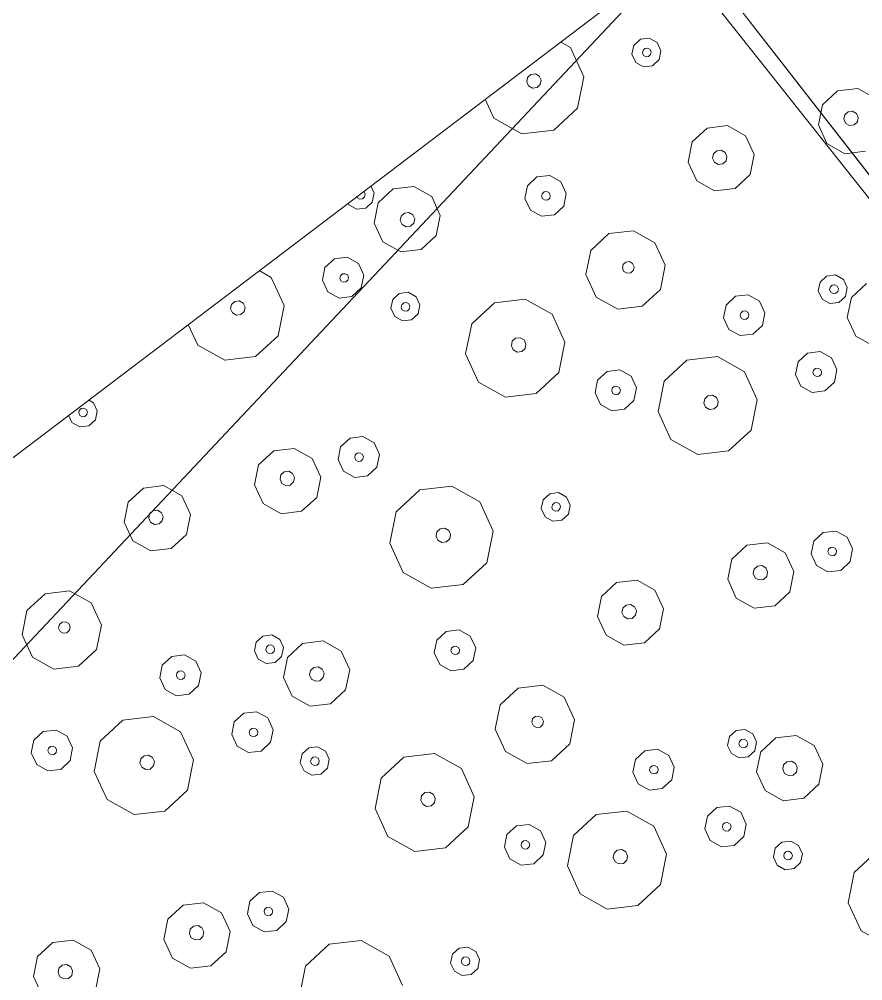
# Model space of a CAD drawing. Header units: metres. Extents: x -2858 to 512, y -1995 to 1252.
# Drawn here: x -451.862 to -448.621, y -175.086 to -171.391 of the extents above; entities that cross this region are included whole.
import ezdxf

# ---------------------------------------------------------------- set-up
doc = ezdxf.new("R2010")
doc.units = ezdxf.units.M
doc.layers.add('Calque commun', color=7, linetype='Continuous')
doc.layers.add('Calque11', color=7, linetype='Continuous')

# ---------------------------------------------------------------- blocks, each defined once
blk = doc.blocks.new('geometrebondepartleger')
at = {"layer": 'Calque11', "color": 7, "linetype": 'Continuous', "lineweight": 9}
blk.add_line((150.3457, 147.4392, 79), (130.1803, 35.9078, 79), dxfattribs=at)
blk = doc.blocks.new('pattern')
at = {"layer": 'Calque commun', "color": 54, "linetype": 'Continuous', "lineweight": 9}
for p, q in [((77.0634, 109.3252), (77.0892, 109.2093)), ((77.0892, 109.2093), (77.042, 109.1005)), ((77.042, 109.1005), (76.9398, 109.0401)), ((76.9398, 109.0401), (76.8217, 109.0514)), ((77.0188, 108.8437), (77.0486, 108.8613)), ((77.0486, 108.8613), (77.083, 108.858)), ((77.083, 108.858), (77.109, 108.8351)), ((77.005, 108.8119), (77.0188, 108.8437)), ((77.0125, 108.7782), (77.005, 108.8119)), ((77.0445, 108.8092), (77.0486, 108.8187)), ((77.0486, 108.8187), (77.0575, 108.824)), ((77.0575, 108.824), (77.0679, 108.823)), ((77.0679, 108.823), (77.0756, 108.8161)), ((77.0756, 108.8161), (77.0779, 108.806)), ((77.109, 108.8351), (77.1165, 108.8013)), ((77.0385, 108.7552), (77.0125, 108.7782)), ((77.0467, 108.799), (77.0445, 108.8092)), ((77.0545, 108.7922), (77.0467, 108.799)), ((77.0648, 108.7912), (77.0545, 108.7922)), ((77.0738, 108.7965), (77.0648, 108.7912)), ((77.0779, 108.806), (77.0738, 108.7965)), ((77.1165, 108.8013), (77.1027, 108.7696)), ((77.0729, 108.752), (77.0385, 108.7552)), ((77.1027, 108.7696), (77.0729, 108.752)), ((76.7101, 108.6726), (76.7782, 108.7129)), ((76.7782, 108.7129), (76.8569, 108.7054)), ((76.8569, 108.7054), (76.9162, 108.653)), ((76.6786, 108.6001), (76.7101, 108.6726)), ((76.9162, 108.653), (76.9334, 108.5758)), ((77.0778, 108.607), (77.1204, 108.6321)), ((77.1204, 108.6321), (77.1696, 108.6275)), ((77.1696, 108.6275), (77.2066, 108.5947)), ((76.6958, 108.5229), (76.6786, 108.6001)), ((76.7788, 108.5924), (76.7857, 108.6083)), ((76.7826, 108.5755), (76.7788, 108.5924)), ((76.7857, 108.6083), (76.8006, 108.6171)), ((76.8006, 108.6171), (76.8178, 108.6154)), ((76.8178, 108.6154), (76.8308, 108.604)), ((76.8308, 108.604), (76.8346, 108.5871)), ((77.0581, 108.5616), (77.0778, 108.607)), ((77.2066, 108.5947), (77.2174, 108.5465)), ((76.7955, 108.564), (76.7826, 108.5755)), ((76.8128, 108.5624), (76.7955, 108.564)), ((76.8277, 108.5712), (76.8128, 108.5624)), ((76.8346, 108.5871), (76.8277, 108.5712)), ((76.9334, 108.5758), (76.902, 108.5032)), ((77.0689, 108.5134), (77.0581, 108.5616)), ((77.119, 108.5594), (77.1231, 108.569)), ((77.1213, 108.5493), (77.119, 108.5594)), ((77.1231, 108.569), (77.1321, 108.5742)), ((77.1321, 108.5742), (77.1424, 108.5733)), ((77.1424, 108.5733), (77.1502, 108.5664)), ((77.1525, 108.5563), (77.1483, 108.5467)), ((77.1502, 108.5664), (77.1525, 108.5563)), ((76.7551, 108.4705), (76.6958, 108.5229)), ((77.1291, 108.5424), (77.1213, 108.5493)), ((77.1394, 108.5415), (77.1291, 108.5424)), ((77.1483, 108.5467), (77.1394, 108.5415)), ((77.2174, 108.5465), (77.1977, 108.5011)), ((77.3682, 108.4562), (77.4703, 108.5165)), ((77.4703, 108.5165), (77.5885, 108.5053)), ((76.902, 108.5032), (76.8338, 108.463)), ((77.1059, 108.4807), (77.0689, 108.5134)), ((77.1551, 108.476), (77.1059, 108.4807)), ((77.1977, 108.5011), (77.1551, 108.476)), ((77.5885, 108.5053), (77.6774, 108.4268)), ((76.8338, 108.463), (76.7551, 108.4705)), ((76.8164, 108.4262), (76.8462, 108.4438)), ((76.8462, 108.4438), (76.8806, 108.4405)), ((77.321, 108.3473), (77.3682, 108.4562)), ((76.8026, 108.3944), (76.8164, 108.4262)), ((76.8424, 108.4036), (76.8513, 108.4088)), ((76.8513, 108.4088), (76.8617, 108.4079)), ((76.8617, 108.4079), (76.8695, 108.401)), ((76.8806, 108.4405), (76.9066, 108.4176)), ((76.9066, 108.4176), (76.9141, 108.3838)), ((77.6774, 108.4268), (77.7032, 108.3109)), ((76.8101, 108.3606), (76.8026, 108.3944)), ((76.8383, 108.394), (76.8424, 108.4036)), ((76.8405, 108.3839), (76.8383, 108.394)), ((76.8483, 108.377), (76.8405, 108.3839)), ((76.8586, 108.3761), (76.8483, 108.377)), ((76.8676, 108.3813), (76.8586, 108.3761)), ((76.8717, 108.3909), (76.8676, 108.3813)), ((76.8695, 108.401), (76.8717, 108.3909)), ((76.9141, 108.3838), (76.9003, 108.352)), ((76.8361, 108.3377), (76.8101, 108.3606)), ((76.8705, 108.3344), (76.8361, 108.3377)), ((76.9003, 108.352), (76.8705, 108.3344)), ((77.3468, 108.2315), (77.321, 108.3473)), ((77.4662, 108.3331), (77.4731, 108.349)), ((77.47, 108.3162), (77.4662, 108.3331)), ((77.4731, 108.349), (77.488, 108.3578)), ((77.488, 108.3578), (77.5053, 108.3562)), ((77.5053, 108.3562), (77.5182, 108.3447)), ((77.5182, 108.3447), (77.522, 108.3278)), ((77.483, 108.3048), (77.47, 108.3162)), ((77.5002, 108.3031), (77.483, 108.3048)), ((77.5151, 108.312), (77.5002, 108.3031)), ((77.522, 108.3278), (77.5151, 108.312)), ((77.7032, 108.3109), (77.656, 108.2021)), ((77.0997, 108.2552), (77.1423, 108.2803)), ((77.1423, 108.2803), (77.1915, 108.2756)), ((77.1915, 108.2756), (77.2286, 108.2429)), ((76.0178, 108.2065), (76.0604, 108.2317)), ((76.0604, 108.2317), (76.1096, 108.227)), ((76.1096, 108.227), (76.1467, 108.1942)), ((77.08, 108.2098), (77.0997, 108.2552)), ((77.2286, 108.2429), (77.2393, 108.1946)), ((77.4357, 108.153), (77.3468, 108.2315)), ((75.9981, 108.1612), (76.0178, 108.2065)), ((76.1467, 108.1942), (76.1574, 108.146)), ((77.0908, 108.1615), (77.08, 108.2098)), ((77.1422, 108.2047), (77.1464, 108.2142)), ((77.1445, 108.1945), (77.1422, 108.2047)), ((77.1523, 108.1877), (77.1445, 108.1945)), ((77.1464, 108.2142), (77.1553, 108.2195)), ((77.1626, 108.1867), (77.1523, 108.1877)), ((77.1553, 108.2195), (77.1656, 108.2185)), ((77.1715, 108.192), (77.1626, 108.1867)), ((77.1656, 108.2185), (77.1734, 108.2116)), ((77.1757, 108.2015), (77.1715, 108.192)), ((77.1734, 108.2116), (77.1757, 108.2015)), ((77.2393, 108.1946), (77.2196, 108.1493)), ((77.656, 108.2021), (77.5538, 108.1417)), ((78.1356, 108.1595), (78.1494, 108.1913)), ((78.1494, 108.1913), (78.1792, 108.2089)), ((78.1792, 108.2089), (78.2137, 108.2056)), ((78.2137, 108.2056), (78.2396, 108.1827)), ((76.0089, 108.1129), (75.9981, 108.1612)), ((76.0603, 108.156), (76.0645, 108.1656)), ((76.0626, 108.1459), (76.0603, 108.156)), ((76.0704, 108.139), (76.0626, 108.1459)), ((76.0645, 108.1656), (76.0734, 108.1708)), ((76.0734, 108.1708), (76.0838, 108.1699)), ((76.0838, 108.1699), (76.0915, 108.163)), ((76.0938, 108.1528), (76.0897, 108.1433)), ((76.0915, 108.163), (76.0938, 108.1528)), ((76.1574, 108.146), (76.1378, 108.1006)), ((77.1279, 108.1288), (77.0908, 108.1615)), ((77.2196, 108.1493), (77.1771, 108.1241)), ((77.5538, 108.1417), (77.4357, 108.153)), ((78.1432, 108.1257), (78.1356, 108.1595)), ((78.1734, 108.1567), (78.1775, 108.1662)), ((78.1757, 108.1465), (78.1734, 108.1567)), ((78.1834, 108.1396), (78.1757, 108.1465)), ((78.1775, 108.1662), (78.1865, 108.1715)), ((78.1865, 108.1715), (78.1968, 108.1705)), ((78.1968, 108.1705), (78.2046, 108.1636)), ((78.2068, 108.1535), (78.2027, 108.1439)), ((78.2046, 108.1636), (78.2068, 108.1535)), ((78.2471, 108.1489), (78.2334, 108.1171)), ((78.2396, 108.1827), (78.2471, 108.1489)), ((76.046, 108.0802), (76.0089, 108.1129)), ((76.0807, 108.138), (76.0704, 108.139)), ((76.0897, 108.1433), (76.0807, 108.138)), ((76.2329, 108.0962), (76.301, 108.1364)), ((76.301, 108.1364), (76.3798, 108.1289)), ((76.3798, 108.1289), (76.439, 108.0765)), ((77.1771, 108.1241), (77.1279, 108.1288)), ((78.1691, 108.1028), (78.1432, 108.1257)), ((78.1938, 108.1387), (78.1834, 108.1396)), ((78.2027, 108.1439), (78.1938, 108.1387)), ((78.2334, 108.1171), (78.2036, 108.0995)), ((76.0952, 108.0755), (76.046, 108.0802)), ((76.1378, 108.1006), (76.0952, 108.0755)), ((76.2014, 108.0236), (76.2329, 108.0962)), ((76.439, 108.0765), (76.4563, 107.9993)), ((77.6244, 108.0348), (77.644, 108.0802)), ((77.644, 108.0802), (77.6866, 108.1053)), ((77.6866, 108.1053), (77.7358, 108.1006)), ((77.7358, 108.1006), (77.7729, 108.0679)), ((78.2036, 108.0995), (78.1691, 108.1028)), ((77.6865, 108.0297), (77.6907, 108.0392)), ((77.6907, 108.0392), (77.6996, 108.0445)), ((77.6996, 108.0445), (77.71, 108.0435)), ((77.71, 108.0435), (77.7177, 108.0367)), ((77.7177, 108.0367), (77.72, 108.0265)), ((77.7729, 108.0679), (77.7836, 108.0197)), ((78.3719, 107.9235), (78.4211, 108.0369)), ((76.2186, 107.9464), (76.2014, 108.0236)), ((76.2944, 108.0062), (76.3013, 108.0221)), ((76.2982, 107.9893), (76.2944, 108.0062)), ((76.3013, 108.0221), (76.3162, 108.0309)), ((76.3162, 108.0309), (76.3334, 108.0292)), ((76.3334, 108.0292), (76.3464, 108.0178)), ((76.3501, 108.0009), (76.3433, 107.985)), ((76.3464, 108.0178), (76.3501, 108.0009)), ((76.4563, 107.9993), (76.4248, 107.9267)), ((77.6351, 107.9866), (77.6244, 108.0348)), ((77.6888, 108.0196), (77.6865, 108.0297)), ((77.6966, 108.0127), (77.6888, 108.0196)), ((77.7069, 108.0117), (77.6966, 108.0127)), ((77.7159, 108.017), (77.7069, 108.0117)), ((77.72, 108.0265), (77.7159, 108.017)), ((77.7836, 108.0197), (77.764, 107.9743)), ((76.3111, 107.9779), (76.2982, 107.9893)), ((76.3284, 107.9762), (76.3111, 107.9779)), ((76.3433, 107.985), (76.3284, 107.9762)), ((77.6722, 107.9538), (77.6351, 107.9866)), ((77.764, 107.9743), (77.7214, 107.9492)), ((76.2779, 107.894), (76.2186, 107.9464)), ((76.4248, 107.9267), (76.3567, 107.8865)), ((77.7214, 107.9492), (77.6722, 107.9538)), ((76.3567, 107.8865), (76.2779, 107.894)), ((77.2191, 107.8482), (77.3008, 107.8965)), ((77.3008, 107.8965), (77.3953, 107.8875)), ((77.3953, 107.8875), (77.4665, 107.8246)), ((78.3988, 107.8029), (78.3719, 107.9235)), ((76.6734, 107.8186), (76.7416, 107.8588)), ((76.7416, 107.8588), (76.8203, 107.8513)), ((76.8203, 107.8513), (76.8796, 107.7989)), ((76.642, 107.746), (76.6734, 107.8186)), ((77.1813, 107.7611), (77.2191, 107.8482)), ((77.4665, 107.8246), (77.4871, 107.732)), ((77.6966, 107.7583), (77.7988, 107.8186)), ((77.7988, 107.8186), (77.9169, 107.8074)), ((76.8796, 107.7989), (76.8968, 107.7217)), ((77.9169, 107.8074), (78.0059, 107.7288)), ((78.4915, 107.721), (78.3988, 107.8029)), ((75.3831, 107.7478), (75.4003, 107.6706)), ((76.6592, 107.6688), (76.642, 107.746)), ((76.7424, 107.7302), (76.7493, 107.746)), ((76.7493, 107.746), (76.7642, 107.7548)), ((76.7642, 107.7548), (76.7814, 107.7532)), ((76.7814, 107.7532), (76.7944, 107.7417)), ((76.7944, 107.7417), (76.7981, 107.7248)), ((77.202, 107.6684), (77.1813, 107.7611)), ((77.2975, 107.7497), (77.3031, 107.7624)), ((77.3006, 107.7362), (77.2975, 107.7497)), ((77.3031, 107.7624), (77.315, 107.7695)), ((77.315, 107.7695), (77.3288, 107.7682)), ((77.3288, 107.7682), (77.3391, 107.759)), ((77.3421, 107.7455), (77.3366, 107.7328)), ((77.3391, 107.759), (77.3421, 107.7455)), ((77.6494, 107.6494), (77.6966, 107.7583)), ((78.721, 107.7722), (78.6145, 107.7093)), ((75.5446, 107.7018), (75.5872, 107.727)), ((75.5872, 107.727), (75.6364, 107.7223)), ((75.6364, 107.7223), (75.6735, 107.6895)), ((76.7462, 107.7133), (76.7424, 107.7302)), ((76.7591, 107.7018), (76.7462, 107.7133)), ((76.7913, 107.709), (76.7764, 107.7002)), ((76.7981, 107.7248), (76.7913, 107.709)), ((76.8968, 107.7217), (76.8654, 107.6491)), ((77.3109, 107.7271), (77.3006, 107.7362)), ((77.3247, 107.7258), (77.3109, 107.7271)), ((77.3366, 107.7328), (77.3247, 107.7258)), ((77.4871, 107.732), (77.4494, 107.6449)), ((78.0059, 107.7288), (78.0317, 107.613)), ((78.6145, 107.7093), (78.4915, 107.721)), ((75.4003, 107.6706), (75.3688, 107.598)), ((75.5249, 107.6564), (75.5446, 107.7018)), ((75.59, 107.6638), (75.5989, 107.6691)), ((75.5989, 107.6691), (75.6092, 107.6681)), ((75.6092, 107.6681), (75.617, 107.6612)), ((75.6735, 107.6895), (75.6842, 107.6413)), ((76.7185, 107.6164), (76.6592, 107.6688)), ((76.7764, 107.7002), (76.7591, 107.7018)), ((77.2731, 107.6056), (77.202, 107.6684)), ((75.5357, 107.6082), (75.5249, 107.6564)), ((75.5858, 107.6543), (75.59, 107.6638)), ((75.5881, 107.6441), (75.5858, 107.6543)), ((75.5959, 107.6372), (75.5881, 107.6441)), ((75.6062, 107.6363), (75.5959, 107.6372)), ((75.6152, 107.6415), (75.6062, 107.6363)), ((75.6193, 107.6511), (75.6152, 107.6415)), ((75.617, 107.6612), (75.6193, 107.6511)), ((75.6842, 107.6413), (75.6645, 107.5959)), ((76.8654, 107.6491), (76.7972, 107.6089)), ((77.4494, 107.6449), (77.3676, 107.5966)), ((77.6752, 107.5336), (77.6494, 107.6494)), ((77.7947, 107.6352), (77.8016, 107.6511)), ((77.7985, 107.6183), (77.7947, 107.6352)), ((77.8016, 107.6511), (77.8165, 107.6599)), ((77.8165, 107.6599), (77.8337, 107.6582)), ((77.8337, 107.6582), (77.8467, 107.6468)), ((77.8504, 107.6299), (77.8436, 107.614)), ((77.8467, 107.6468), (77.8504, 107.6299)), ((75.3688, 107.598), (75.3007, 107.5578)), ((75.5727, 107.5755), (75.5357, 107.6082)), ((75.6645, 107.5959), (75.622, 107.5708)), ((75.835, 107.551), (75.9372, 107.6114)), ((75.9372, 107.6114), (76.0553, 107.6001)), ((76.0553, 107.6001), (76.1442, 107.5216)), ((76.7972, 107.6089), (76.7185, 107.6164)), ((77.3676, 107.5966), (77.2731, 107.6056)), ((77.8114, 107.6068), (77.7985, 107.6183)), ((77.8287, 107.6052), (77.8114, 107.6068)), ((77.8436, 107.614), (77.8287, 107.6052)), ((78.0317, 107.613), (77.9845, 107.5041)), ((75.3007, 107.5578), (75.2219, 107.5653)), ((75.622, 107.5708), (75.5727, 107.5755)), ((75.2694, 107.4892), (75.2832, 107.521)), ((75.2832, 107.521), (75.313, 107.5386)), ((75.313, 107.5386), (75.3475, 107.5353)), ((75.3475, 107.5353), (75.3734, 107.5124)), ((75.7878, 107.4422), (75.835, 107.551)), ((76.1442, 107.5216), (76.1701, 107.4057)), ((77.7642, 107.455), (77.6752, 107.5336)), ((78.4935, 107.5154), (78.5361, 107.5405)), ((78.5361, 107.5405), (78.5853, 107.5358)), ((78.5853, 107.5358), (78.6224, 107.5031)), ((75.277, 107.4554), (75.2694, 107.4892)), ((75.3051, 107.4888), (75.3092, 107.4984)), ((75.3073, 107.4787), (75.3051, 107.4888)), ((75.3092, 107.4984), (75.3182, 107.5037)), ((75.3182, 107.5037), (75.3285, 107.5027)), ((75.3285, 107.5027), (75.3363, 107.4958)), ((75.3385, 107.4857), (75.3344, 107.4761)), ((75.3363, 107.4958), (75.3385, 107.4857)), ((75.3734, 107.5124), (75.3809, 107.4786)), ((77.9845, 107.5041), (77.8823, 107.4438)), ((78.4738, 107.47), (78.4935, 107.5154)), ((78.6224, 107.5031), (78.6331, 107.4548)), ((75.3029, 107.4325), (75.277, 107.4554)), ((75.3151, 107.4718), (75.3073, 107.4787)), ((75.3255, 107.4709), (75.3151, 107.4718)), ((75.3344, 107.4761), (75.3255, 107.4709)), ((75.3672, 107.4468), (75.3374, 107.4293)), ((75.3809, 107.4786), (75.3672, 107.4468)), ((75.9399, 107.4438), (75.9549, 107.4526)), ((75.9549, 107.4526), (75.9721, 107.451)), ((75.9721, 107.451), (75.9851, 107.4395)), ((77.8823, 107.4438), (77.7642, 107.455)), ((78.4846, 107.4217), (78.4738, 107.47)), ((78.536, 107.4649), (78.5401, 107.4744)), ((78.5383, 107.4547), (78.536, 107.4649)), ((78.5461, 107.4479), (78.5383, 107.4547)), ((78.5401, 107.4744), (78.5491, 107.4797)), ((78.5564, 107.4469), (78.5461, 107.4479)), ((78.5491, 107.4797), (78.5594, 107.4787)), ((78.5653, 107.4522), (78.5564, 107.4469)), ((78.5594, 107.4787), (78.5672, 107.4718)), ((78.5695, 107.4617), (78.5653, 107.4522)), ((78.5672, 107.4718), (78.5695, 107.4617)), ((78.6331, 107.4548), (78.6134, 107.4095)), ((78.7085, 107.405), (78.7767, 107.4452)), ((78.7767, 107.4452), (78.8554, 107.4377)), ((75.3374, 107.4293), (75.3029, 107.4325)), ((75.8136, 107.3263), (75.7878, 107.4422)), ((75.9331, 107.4279), (75.9399, 107.4438)), ((75.9368, 107.411), (75.9331, 107.4279)), ((75.9498, 107.3996), (75.9368, 107.411)), ((75.9888, 107.4226), (75.9819, 107.4068)), ((75.9851, 107.4395), (75.9888, 107.4226)), ((78.5216, 107.389), (78.4846, 107.4217)), ((78.6134, 107.4095), (78.5709, 107.3843)), ((78.8554, 107.4377), (78.9147, 107.3853)), ((75.5665, 107.35), (75.6091, 107.3751)), ((75.6091, 107.3751), (75.6583, 107.3704)), ((75.6583, 107.3704), (75.6954, 107.3377)), ((75.967, 107.398), (75.9498, 107.3996)), ((75.9819, 107.4068), (75.967, 107.398)), ((76.1701, 107.4057), (76.1228, 107.2969)), ((77.2473, 107.3355), (77.267, 107.3809)), ((77.267, 107.3809), (77.3095, 107.406)), ((77.3095, 107.406), (77.3588, 107.4014)), ((77.3588, 107.4014), (77.3958, 107.3686)), ((78.5709, 107.3843), (78.5216, 107.389)), ((78.6771, 107.3324), (78.7085, 107.405)), ((78.9147, 107.3853), (78.9319, 107.3081)), ((75.5469, 107.3046), (75.5665, 107.35)), ((75.6954, 107.3377), (75.7061, 107.2894)), ((77.258, 107.2873), (77.2473, 107.3355)), ((77.3095, 107.3304), (77.3136, 107.3399)), ((77.3136, 107.3399), (77.3226, 107.3452)), ((77.3226, 107.3452), (77.3329, 107.3442)), ((77.3329, 107.3442), (77.3407, 107.3374)), ((77.3407, 107.3374), (77.3429, 107.3272)), ((77.3958, 107.3686), (77.4066, 107.3204)), ((78.777, 107.3309), (78.7919, 107.3397)), ((78.7919, 107.3397), (78.8091, 107.3381)), ((78.8091, 107.3381), (78.8221, 107.3266)), ((75.5576, 107.2563), (75.5469, 107.3046)), ((75.6091, 107.2995), (75.6132, 107.309)), ((75.6113, 107.2894), (75.6091, 107.2995)), ((75.6132, 107.309), (75.6221, 107.3143)), ((75.6221, 107.3143), (75.6325, 107.3133)), ((75.6325, 107.3133), (75.6402, 107.3064)), ((75.6425, 107.2963), (75.6384, 107.2868)), ((75.6402, 107.3064), (75.6425, 107.2963)), ((75.9025, 107.2478), (75.8136, 107.3263)), ((76.1228, 107.2969), (76.0207, 107.2365)), ((76.6162, 107.2861), (76.646, 107.3037)), ((76.646, 107.3037), (76.6805, 107.3004)), ((76.6805, 107.3004), (76.7064, 107.2775)), ((77.3117, 107.3203), (77.3095, 107.3304)), ((77.3195, 107.3134), (77.3117, 107.3203)), ((77.3299, 107.3124), (77.3195, 107.3134)), ((77.3388, 107.3177), (77.3299, 107.3124)), ((77.3429, 107.3272), (77.3388, 107.3177)), ((77.4066, 107.3204), (77.3869, 107.275)), ((78.6943, 107.2552), (78.6771, 107.3324)), ((78.7701, 107.315), (78.777, 107.3309)), ((78.7738, 107.2981), (78.7701, 107.315)), ((78.7868, 107.2867), (78.7738, 107.2981)), ((78.8258, 107.3097), (78.8189, 107.2939)), ((78.8221, 107.3266), (78.8258, 107.3097)), ((78.9319, 107.3081), (78.9005, 107.2355)), ((75.6191, 107.2825), (75.6113, 107.2894)), ((75.6294, 107.2815), (75.6191, 107.2825)), ((75.6384, 107.2868), (75.6294, 107.2815)), ((75.7061, 107.2894), (75.6865, 107.2441)), ((76.6024, 107.2543), (76.6162, 107.2861)), ((76.6402, 107.2515), (76.6444, 107.261)), ((76.6444, 107.261), (76.6533, 107.2663)), ((76.6533, 107.2663), (76.6636, 107.2653)), ((76.6636, 107.2653), (76.6714, 107.2584)), ((76.7064, 107.2775), (76.7139, 107.2437)), ((77.2951, 107.2546), (77.258, 107.2873)), ((77.3869, 107.275), (77.3443, 107.2499)), ((77.9613, 107.2473), (77.9911, 107.2649)), ((77.9911, 107.2649), (78.0255, 107.2616)), ((78.0255, 107.2616), (78.0515, 107.2387)), ((78.804, 107.2851), (78.7868, 107.2867)), ((78.8189, 107.2939), (78.804, 107.2851)), ((74.8466, 107.2237), (74.9059, 107.1713)), ((75.5947, 107.2236), (75.5576, 107.2563)), ((75.6439, 107.2189), (75.5947, 107.2236)), ((75.6865, 107.2441), (75.6439, 107.2189)), ((76.0207, 107.2365), (75.9025, 107.2478)), ((76.61, 107.2205), (76.6024, 107.2543)), ((76.6425, 107.2413), (76.6402, 107.2515)), ((76.6503, 107.2345), (76.6425, 107.2413)), ((76.6606, 107.2335), (76.6503, 107.2345)), ((76.6695, 107.2387), (76.6606, 107.2335)), ((76.6737, 107.2483), (76.6695, 107.2387)), ((76.6714, 107.2584), (76.6737, 107.2483)), ((76.7139, 107.2437), (76.7002, 107.2119)), ((77.3443, 107.2499), (77.2951, 107.2546)), ((77.9475, 107.2156), (77.9613, 107.2473)), ((77.987, 107.2128), (77.9911, 107.2224)), ((77.9911, 107.2224), (78, 107.2276)), ((78, 107.2276), (78.0104, 107.2266)), ((78.0104, 107.2266), (78.0181, 107.2198)), ((78.0515, 107.2387), (78.059, 107.205)), ((78.7536, 107.2028), (78.6943, 107.2552)), ((78.9005, 107.2355), (78.8323, 107.1953)), ((76.1108, 107.175), (76.1534, 107.2001)), ((76.1534, 107.2001), (76.2026, 107.1954)), ((76.2026, 107.1954), (76.2397, 107.1627)), ((76.6359, 107.1976), (76.61, 107.2205)), ((76.6704, 107.1943), (76.6359, 107.1976)), ((76.7002, 107.2119), (76.6704, 107.1943)), ((76.8879, 107.1317), (76.9944, 107.1946)), ((76.9944, 107.1946), (77.1174, 107.1828)), ((77.955, 107.1818), (77.9475, 107.2156)), ((77.9892, 107.2027), (77.987, 107.2128)), ((77.997, 107.1958), (77.9892, 107.2027)), ((78.0073, 107.1948), (77.997, 107.1958)), ((78.0163, 107.2001), (78.0073, 107.1948)), ((78.0204, 107.2096), (78.0163, 107.2001)), ((78.0181, 107.2198), (78.0204, 107.2096)), ((78.059, 107.205), (78.0452, 107.1732)), ((78.8323, 107.1953), (78.7536, 107.2028)), ((74.9059, 107.1713), (74.9231, 107.0941)), ((76.0912, 107.1296), (76.1108, 107.175)), ((76.2397, 107.1627), (76.2505, 107.1145)), ((77.1174, 107.1828), (77.2101, 107.101)), ((77.981, 107.1589), (77.955, 107.1818)), ((78.0154, 107.1556), (77.981, 107.1589)), ((78.0452, 107.1732), (78.0154, 107.1556)), ((79.1491, 107.1274), (79.2172, 107.1676)), ((74.6854, 107.0412), (74.6682, 107.1184)), ((74.7612, 107.101), (74.7681, 107.1169)), ((74.7681, 107.1169), (74.783, 107.1257)), ((74.783, 107.1257), (74.8002, 107.124)), ((74.8002, 107.124), (74.8132, 107.1126)), ((74.8132, 107.1126), (74.817, 107.0957)), ((76.1019, 107.0814), (76.0912, 107.1296)), ((76.1534, 107.1245), (76.1575, 107.134)), ((76.1556, 107.1144), (76.1534, 107.1245)), ((76.1634, 107.1075), (76.1556, 107.1144)), ((76.1575, 107.134), (76.1664, 107.1393)), ((76.1664, 107.1393), (76.1768, 107.1383)), ((76.1827, 107.1118), (76.1737, 107.1065)), ((76.1768, 107.1383), (76.1846, 107.1315)), ((76.1868, 107.1213), (76.1827, 107.1118)), ((76.1846, 107.1315), (76.1868, 107.1213)), ((76.2505, 107.1145), (76.2308, 107.0691)), ((76.8388, 107.0183), (76.8879, 107.1317)), ((77.6525, 107.0763), (77.7207, 107.1165)), ((77.7207, 107.1165), (77.7994, 107.109)), ((79.1177, 107.0548), (79.1491, 107.1274)), ((74.765, 107.0841), (74.7612, 107.101)), ((74.778, 107.0727), (74.765, 107.0841)), ((74.8101, 107.0798), (74.7952, 107.071)), ((74.817, 107.0957), (74.8101, 107.0798)), ((74.9231, 107.0941), (74.8916, 107.0215)), ((76.139, 107.0487), (76.1019, 107.0814)), ((76.1737, 107.1065), (76.1634, 107.1075)), ((77.2101, 107.101), (77.237, 106.9804)), ((77.6211, 107.0037), (77.6525, 107.0763)), ((77.7994, 107.109), (77.8587, 107.0566)), ((74.7447, 106.9888), (74.6854, 107.0412)), ((74.7952, 107.071), (74.778, 107.0727)), ((76.1882, 107.044), (76.139, 107.0487)), ((76.2308, 107.0691), (76.1882, 107.044)), ((77.8587, 107.0566), (77.8759, 106.9794)), ((79.1349, 106.9776), (79.1177, 107.0548)), ((79.2181, 107.039), (79.225, 107.0549)), ((79.2218, 107.0221), (79.2181, 107.039)), ((79.225, 107.0549), (79.2399, 107.0637)), ((79.2399, 107.0637), (79.2571, 107.062)), ((79.2571, 107.062), (79.2701, 107.0506)), ((79.2701, 107.0506), (79.2738, 107.0337)), ((74.8916, 107.0215), (74.8235, 106.9813)), ((76.8656, 106.8977), (76.8388, 107.0183)), ((77, 107.0026), (77.0069, 107.0185)), ((77.0037, 106.9857), (77, 107.0026)), ((77.0069, 107.0185), (77.0218, 107.0273)), ((77.0218, 107.0273), (77.039, 107.0256)), ((77.039, 107.0256), (77.052, 107.0142)), ((77.052, 107.0142), (77.0557, 106.9973)), ((77.6383, 106.9265), (77.6211, 107.0037)), ((77.7213, 106.996), (77.7282, 107.0119)), ((77.7282, 107.0119), (77.7431, 107.0207)), ((77.7431, 107.0207), (77.7603, 107.0191)), ((77.7603, 107.0191), (77.7733, 107.0076)), ((77.7733, 107.0076), (77.7771, 106.9907)), ((78.0006, 106.9653), (78.0203, 107.0107)), ((78.0203, 107.0107), (78.0629, 107.0358)), ((78.0629, 107.0358), (78.1121, 107.0311)), ((78.1121, 107.0311), (78.1491, 106.9984)), ((79.2348, 107.0107), (79.2218, 107.0221)), ((79.252, 107.009), (79.2348, 107.0107)), ((79.2669, 107.0178), (79.252, 107.009)), ((79.2738, 107.0337), (79.2669, 107.0178)), ((79.3725, 107.0306), (79.341, 106.958)), ((74.8235, 106.9813), (74.7447, 106.9888)), ((75.6859, 106.943), (75.7677, 106.9913)), ((75.7677, 106.9913), (75.8622, 106.9823)), ((75.8622, 106.9823), (75.9333, 106.9194)), ((77.0167, 106.9742), (77.0037, 106.9857)), ((77.0339, 106.9726), (77.0167, 106.9742)), ((77.0488, 106.9814), (77.0339, 106.9726)), ((77.0557, 106.9973), (77.0488, 106.9814)), ((77.237, 106.9804), (77.1878, 106.867)), ((77.7251, 106.9791), (77.7213, 106.996)), ((77.7381, 106.9677), (77.7251, 106.9791)), ((77.7553, 106.966), (77.7381, 106.9677)), ((77.7702, 106.9748), (77.7553, 106.966)), ((77.7771, 106.9907), (77.7702, 106.9748)), ((77.8759, 106.9794), (77.8445, 106.9068)), ((78.0114, 106.917), (78.0006, 106.9653)), ((78.0615, 106.9631), (78.0656, 106.9726)), ((78.0656, 106.9726), (78.0746, 106.9779)), ((78.0746, 106.9779), (78.0849, 106.9769)), ((78.0849, 106.9769), (78.0927, 106.97)), ((78.0927, 106.97), (78.095, 106.9599)), ((78.1491, 106.9984), (78.1599, 106.9501)), ((79.1942, 106.9253), (79.1349, 106.9776)), ((75.1403, 106.9134), (75.2084, 106.9536)), ((75.2084, 106.9536), (75.2871, 106.9461)), ((75.2871, 106.9461), (75.3465, 106.8937)), ((75.6481, 106.8559), (75.6859, 106.943)), ((78.0638, 106.953), (78.0615, 106.9631)), ((78.0715, 106.9461), (78.0638, 106.953)), ((78.0819, 106.9451), (78.0715, 106.9461)), ((78.0908, 106.9504), (78.0819, 106.9451)), ((78.095, 106.9599), (78.0908, 106.9504)), ((78.1599, 106.9501), (78.1402, 106.9047)), ((79.341, 106.958), (79.2729, 106.9178)), ((75.1088, 106.8408), (75.1403, 106.9134)), ((75.3465, 106.8937), (75.3636, 106.8165)), ((75.9333, 106.9194), (75.954, 106.8268)), ((76.1634, 106.8531), (76.2656, 106.9134)), ((76.2656, 106.9134), (76.3838, 106.9022)), ((76.3838, 106.9022), (76.4727, 106.8236)), ((76.9583, 106.8158), (76.8656, 106.8977)), ((77.6976, 106.8741), (77.6383, 106.9265)), ((77.8445, 106.9068), (77.7763, 106.8666)), ((78.0484, 106.8843), (78.0114, 106.917)), ((78.1402, 106.9047), (78.0976, 106.8796)), ((78.3107, 106.8599), (78.4128, 106.9202)), ((78.4128, 106.9202), (78.531, 106.9089)), ((78.531, 106.9089), (78.6199, 106.8304)), ((79.2729, 106.9178), (79.1942, 106.9253)), ((75.6688, 106.7633), (75.6481, 106.8559)), ((75.7644, 106.8446), (75.7699, 106.8572)), ((75.7699, 106.8572), (75.7818, 106.8643)), ((75.7818, 106.8643), (75.7956, 106.863)), ((75.7956, 106.863), (75.806, 106.8538)), ((75.806, 106.8538), (75.809, 106.8403)), ((76.1162, 106.7442), (76.1634, 106.8531)), ((77.1878, 106.867), (77.0813, 106.8041)), ((77.7763, 106.8666), (77.6976, 106.8741)), ((78.0976, 106.8796), (78.0484, 106.8843)), ((78.2635, 106.751), (78.3107, 106.8599)), ((75.126, 106.7636), (75.1088, 106.8408)), ((75.2092, 106.825), (75.2161, 106.8408)), ((75.213, 106.8081), (75.2092, 106.825)), ((75.2161, 106.8408), (75.231, 106.8496)), ((75.231, 106.8496), (75.2482, 106.848)), ((75.2482, 106.848), (75.2612, 106.8365)), ((75.265, 106.8196), (75.2581, 106.8038)), ((75.2612, 106.8365), (75.265, 106.8196)), ((75.3636, 106.8165), (75.3322, 106.7439)), ((75.7674, 106.831), (75.7644, 106.8446)), ((75.7778, 106.8219), (75.7674, 106.831)), ((75.7915, 106.8206), (75.7778, 106.8219)), ((75.8035, 106.8276), (75.7915, 106.8206)), ((75.809, 106.8403), (75.8035, 106.8276)), ((75.954, 106.8268), (75.9162, 106.7397)), ((76.4727, 106.8236), (76.4985, 106.7078)), ((77.0813, 106.8041), (76.9583, 106.8158)), ((77.7451, 106.7981), (77.7589, 106.8298)), ((77.7589, 106.8298), (77.7887, 106.8474)), ((77.7887, 106.8474), (77.8231, 106.8441)), ((77.8231, 106.8441), (77.8491, 106.8212)), ((77.8491, 106.8212), (77.8566, 106.7874)), ((78.6199, 106.8304), (78.6457, 106.7146)), ((75.226, 106.7966), (75.213, 106.8081)), ((75.2432, 106.795), (75.226, 106.7966)), ((75.2581, 106.8038), (75.2432, 106.795)), ((77.7526, 106.7643), (77.7451, 106.7981)), ((77.7808, 106.7977), (77.7849, 106.8072)), ((77.783, 106.7876), (77.7808, 106.7977)), ((77.7908, 106.7807), (77.783, 106.7876)), ((77.7849, 106.8072), (77.7938, 106.8125)), ((77.8011, 106.7797), (77.7908, 106.7807)), ((77.7938, 106.8125), (77.8042, 106.8115)), ((77.8101, 106.785), (77.8011, 106.7797)), ((77.8042, 106.8115), (77.812, 106.8046)), ((77.8142, 106.7945), (77.8101, 106.785)), ((77.812, 106.8046), (77.8142, 106.7945)), ((77.8566, 106.7874), (77.8428, 106.7557)), ((75.1853, 106.7112), (75.126, 106.7636)), ((75.3322, 106.7439), (75.2641, 106.7037)), ((75.7399, 106.7004), (75.6688, 106.7633)), ((76.142, 106.6284), (76.1162, 106.7442)), ((76.2615, 106.73), (76.2684, 106.7459)), ((76.2684, 106.7459), (76.2833, 106.7547)), ((76.2833, 106.7547), (76.3005, 106.753)), ((76.3005, 106.753), (76.3135, 106.7416)), ((77.7786, 106.7414), (77.7526, 106.7643)), ((77.8428, 106.7557), (77.813, 106.7381)), ((78.2893, 106.6352), (78.2635, 106.751)), ((78.4087, 106.7368), (78.4156, 106.7527)), ((78.4156, 106.7527), (78.4305, 106.7615)), ((78.4305, 106.7615), (78.4478, 106.7598)), ((78.4478, 106.7598), (78.4607, 106.7484)), ((78.4607, 106.7484), (78.4645, 106.7315)), ((75.2641, 106.7037), (75.1853, 106.7112)), ((75.9162, 106.7397), (75.8344, 106.6914)), ((76.2653, 106.7131), (76.2615, 106.73)), ((76.2783, 106.7017), (76.2653, 106.7131)), ((76.3104, 106.7088), (76.2955, 106.7)), ((76.3173, 106.7247), (76.3104, 106.7088)), ((76.3135, 106.7416), (76.3173, 106.7247)), ((76.4985, 106.7078), (76.4513, 106.5989)), ((77.813, 106.7381), (77.7786, 106.7414)), ((78.4125, 106.7199), (78.4087, 106.7368)), ((78.4255, 106.7084), (78.4125, 106.7199)), ((78.4427, 106.7068), (78.4255, 106.7084)), ((78.4576, 106.7156), (78.4427, 106.7068)), ((78.4645, 106.7315), (78.4576, 106.7156)), ((78.6457, 106.7146), (78.5985, 106.6057)), ((75.8344, 106.6914), (75.7399, 106.7004)), ((76.2955, 106.7), (76.2783, 106.7017)), ((78.0422, 106.6588), (78.0848, 106.6839)), ((78.0848, 106.6839), (78.134, 106.6793)), ((78.134, 106.6793), (78.1711, 106.6465)), ((76.9603, 106.6102), (77.0029, 106.6353)), ((77.0029, 106.6353), (77.0521, 106.6306)), ((78.0225, 106.6134), (78.0422, 106.6588)), ((78.1711, 106.6465), (78.1818, 106.5983)), ((78.3782, 106.5566), (78.2893, 106.6352)), ((76.231, 106.5498), (76.142, 106.6284)), ((76.4513, 106.5989), (76.3491, 106.5386)), ((76.9407, 106.5648), (76.9603, 106.6102)), ((77.0521, 106.6306), (77.0892, 106.5979)), ((77.0892, 106.5979), (77.0999, 106.5496)), ((78.0333, 106.5652), (78.0225, 106.6134)), ((78.0847, 106.6083), (78.0889, 106.6178)), ((78.087, 106.5982), (78.0847, 106.6083)), ((78.0948, 106.5913), (78.087, 106.5982)), ((78.0889, 106.6178), (78.0978, 106.6231)), ((78.0978, 106.6231), (78.1081, 106.6221)), ((78.114, 106.5956), (78.1051, 106.5903)), ((78.1081, 106.6221), (78.1159, 106.6153)), ((78.1182, 106.6051), (78.114, 106.5956)), ((78.1159, 106.6153), (78.1182, 106.6051)), ((78.1818, 106.5983), (78.1621, 106.5529)), ((78.5985, 106.6057), (78.4963, 106.5454)), ((76.9514, 106.5165), (76.9407, 106.5648)), ((77.0028, 106.5597), (77.007, 106.5692)), ((77.0051, 106.5495), (77.0028, 106.5597)), ((77.007, 106.5692), (77.0159, 106.5745)), ((77.0159, 106.5745), (77.0263, 106.5735)), ((77.0263, 106.5735), (77.034, 106.5666)), ((77.034, 106.5666), (77.0363, 106.5565)), ((78.0704, 106.5325), (78.0333, 106.5652)), ((78.1051, 106.5903), (78.0948, 106.5913)), ((76.3491, 106.5386), (76.231, 106.5498)), ((77.0129, 106.5427), (77.0051, 106.5495)), ((77.0232, 106.5417), (77.0129, 106.5427)), ((77.0322, 106.547), (77.0232, 106.5417)), ((77.0363, 106.5565), (77.0322, 106.547)), ((77.0999, 106.5496), (77.0803, 106.5043)), ((77.1754, 106.4998), (77.2435, 106.54)), ((77.2435, 106.54), (77.3223, 106.5325)), ((77.3223, 106.5325), (77.3815, 106.4801)), ((78.1196, 106.5278), (78.0704, 106.5325)), ((78.1621, 106.5529), (78.1196, 106.5278)), ((78.4963, 106.5454), (78.3782, 106.5566)), ((75.7338, 106.4757), (75.7764, 106.5008)), ((75.7764, 106.5008), (75.8256, 106.4962)), ((75.8256, 106.4962), (75.8626, 106.4634)), ((76.9885, 106.4838), (76.9514, 106.5165)), ((77.0377, 106.4791), (76.9885, 106.4838)), ((77.0803, 106.5043), (77.0377, 106.4791)), ((77.1439, 106.4272), (77.1754, 106.4998)), ((78.5668, 106.4385), (78.5865, 106.4838)), ((78.5865, 106.4838), (78.6291, 106.509)), ((78.6291, 106.509), (78.6783, 106.5043)), ((78.6783, 106.5043), (78.7154, 106.4716)), ((75.7141, 106.4304), (75.7338, 106.4757)), ((75.8626, 106.4634), (75.8734, 106.4152)), ((77.3815, 106.4801), (77.3988, 106.4029)), ((78.6332, 106.4429), (78.6421, 106.4482)), ((78.6421, 106.4482), (78.6525, 106.4472)), ((78.6525, 106.4472), (78.6602, 106.4403)), ((78.7154, 106.4716), (78.7261, 106.4233)), ((75.7249, 106.3821), (75.7141, 106.4304)), ((75.7763, 106.4252), (75.7804, 106.4348)), ((75.7786, 106.4151), (75.7763, 106.4252)), ((75.7864, 106.4082), (75.7786, 106.4151)), ((75.7804, 106.4348), (75.7894, 106.44)), ((75.7894, 106.44), (75.7997, 106.439)), ((75.8056, 106.4125), (75.7967, 106.4072)), ((75.7997, 106.439), (75.8075, 106.4322)), ((75.8098, 106.422), (75.8056, 106.4125)), ((75.8075, 106.4322), (75.8098, 106.422)), ((75.8734, 106.4152), (75.8537, 106.3698)), ((77.1611, 106.35), (77.1439, 106.4272)), ((77.2369, 106.4099), (77.2438, 106.4257)), ((77.2407, 106.393), (77.2369, 106.4099)), ((77.2438, 106.4257), (77.2587, 106.4345)), ((77.2587, 106.4345), (77.2759, 106.4329)), ((77.2759, 106.4329), (77.2889, 106.4214)), ((77.2889, 106.4214), (77.2926, 106.4045)), ((78.5776, 106.3902), (78.5668, 106.4385)), ((78.629, 106.4333), (78.6332, 106.4429)), ((78.6313, 106.4232), (78.629, 106.4333)), ((78.6391, 106.4163), (78.6313, 106.4232)), ((78.6494, 106.4154), (78.6391, 106.4163)), ((78.6584, 106.4206), (78.6494, 106.4154)), ((78.6625, 106.4302), (78.6584, 106.4206)), ((78.6602, 106.4403), (78.6625, 106.4302)), ((78.7261, 106.4233), (78.7065, 106.3779)), ((75.0693, 106.3491), (75.083, 106.3809)), ((75.083, 106.3809), (75.1128, 106.3985)), ((75.1128, 106.3985), (75.1473, 106.3952)), ((75.1473, 106.3952), (75.1732, 106.3723)), ((75.7619, 106.3494), (75.7249, 106.3821)), ((75.7967, 106.4072), (75.7864, 106.4082)), ((77.2536, 106.3815), (77.2407, 106.393)), ((77.2709, 106.3799), (77.2536, 106.3815)), ((77.2858, 106.3887), (77.2709, 106.3799)), ((77.2926, 106.4045), (77.2858, 106.3887)), ((77.3988, 106.4029), (77.3673, 106.3304)), ((78.6147, 106.3575), (78.5776, 106.3902)), ((78.7065, 106.3779), (78.6639, 106.3528)), ((75.0768, 106.3153), (75.0693, 106.3491)), ((75.1071, 106.3463), (75.1112, 106.3558)), ((75.1093, 106.3361), (75.1071, 106.3463)), ((75.1171, 106.3293), (75.1093, 106.3361)), ((75.1112, 106.3558), (75.1201, 106.3611)), ((75.1201, 106.3611), (75.1305, 106.3601)), ((75.1305, 106.3601), (75.1382, 106.3532)), ((75.1405, 106.3431), (75.1364, 106.3335)), ((75.1382, 106.3532), (75.1405, 106.3431)), ((75.1808, 106.3385), (75.167, 106.3067)), ((75.1732, 106.3723), (75.1808, 106.3385)), ((75.8112, 106.3447), (75.7619, 106.3494)), ((75.8537, 106.3698), (75.8112, 106.3447)), ((76.4143, 106.3104), (76.4281, 106.3421)), ((76.4281, 106.3421), (76.4579, 106.3597)), ((76.4579, 106.3597), (76.4924, 106.3564)), ((76.4924, 106.3564), (76.5183, 106.3335)), ((77.2204, 106.2976), (77.1611, 106.35)), ((78.6639, 106.3528), (78.6147, 106.3575)), ((75.1027, 106.2924), (75.0768, 106.3153)), ((75.1274, 106.3283), (75.1171, 106.3293)), ((75.1364, 106.3335), (75.1274, 106.3283)), ((75.167, 106.3067), (75.1372, 106.2891)), ((76.4219, 106.2766), (76.4143, 106.3104)), ((76.4538, 106.3076), (76.4579, 106.3172)), ((76.456, 106.2975), (76.4538, 106.3076)), ((76.4579, 106.3172), (76.4669, 106.3224)), ((76.4669, 106.3224), (76.4772, 106.3214)), ((76.4772, 106.3214), (76.485, 106.3146)), ((76.4872, 106.3044), (76.4831, 106.2949)), ((76.485, 106.3146), (76.4872, 106.3044)), ((76.5258, 106.2998), (76.5121, 106.268)), ((76.5183, 106.3335), (76.5258, 106.2998)), ((77.3673, 106.3304), (77.2992, 106.2901)), ((78.1616, 106.2518), (78.2433, 106.3001)), ((78.2433, 106.3001), (78.3378, 106.2911)), ((75.1372, 106.2891), (75.1027, 106.2924)), ((75.3548, 106.2265), (75.4612, 106.2894)), ((75.4612, 106.2894), (75.5842, 106.2776)), ((75.5842, 106.2776), (75.6769, 106.1958)), ((76.4478, 106.2537), (76.4219, 106.2766)), ((76.4638, 106.2906), (76.456, 106.2975)), ((76.4742, 106.2896), (76.4638, 106.2906)), ((76.4831, 106.2949), (76.4742, 106.2896)), ((76.5121, 106.268), (76.4823, 106.2504)), ((77.2992, 106.2901), (77.2204, 106.2976)), ((77.616, 106.2222), (77.6841, 106.2624)), ((77.6841, 106.2624), (77.7628, 106.2549)), ((78.3378, 106.2911), (78.409, 106.2283)), ((75.3056, 106.1131), (75.3548, 106.2265)), ((76.4823, 106.2504), (76.4478, 106.2537)), ((77.7628, 106.2549), (77.8221, 106.2026)), ((78.1238, 106.1648), (78.1616, 106.2518)), ((78.409, 106.2283), (78.4296, 106.1356)), ((75.6769, 106.1958), (75.7038, 106.0752)), ((76.1194, 106.1711), (76.1875, 106.2113)), ((76.1875, 106.2113), (76.2663, 106.2038)), ((76.2663, 106.2038), (76.3256, 106.1515)), ((77.5845, 106.1497), (77.616, 106.2222)), ((77.8221, 106.2026), (77.8393, 106.1254)), ((76.0879, 106.0985), (76.1194, 106.1711)), ((76.3256, 106.1515), (76.3428, 106.0742)), ((77.6918, 106.1497), (77.7067, 106.1585)), ((77.7067, 106.1585), (77.7239, 106.1568)), ((77.7239, 106.1568), (77.7369, 106.1454)), ((78.1445, 106.0721), (78.1238, 106.1648)), ((78.24, 106.1534), (78.2456, 106.1661)), ((78.243, 106.1399), (78.24, 106.1534)), ((78.2456, 106.1661), (78.2575, 106.1731)), ((78.2575, 106.1731), (78.2713, 106.1718)), ((78.2713, 106.1718), (78.2816, 106.1627)), ((78.2816, 106.1627), (78.2846, 106.1491)), ((75.4737, 106.1133), (75.4886, 106.1221)), ((75.4886, 106.1221), (75.5058, 106.1204)), ((75.5058, 106.1204), (75.5188, 106.109)), ((76.195, 106.1067), (76.2099, 106.1155)), ((76.2099, 106.1155), (76.2272, 106.1139)), ((76.2272, 106.1139), (76.2401, 106.1024)), ((76.4871, 106.1055), (76.5297, 106.1306)), ((76.5297, 106.1306), (76.5789, 106.1259)), ((76.5789, 106.1259), (76.616, 106.0932)), ((77.6017, 106.0724), (77.5845, 106.1497)), ((77.6849, 106.1338), (77.6918, 106.1497)), ((77.6887, 106.1169), (77.6849, 106.1338)), ((77.7016, 106.1055), (77.6887, 106.1169)), ((77.7406, 106.1285), (77.7338, 106.1126)), ((77.7369, 106.1454), (77.7406, 106.1285)), ((77.8393, 106.1254), (77.8079, 106.0528)), ((78.2534, 106.1307), (78.243, 106.1399)), ((78.2672, 106.1294), (78.2534, 106.1307)), ((78.2791, 106.1364), (78.2672, 106.1294)), ((78.2846, 106.1491), (78.2791, 106.1364)), ((78.4296, 106.1356), (78.3919, 106.0485)), ((75.3151, 106.0704), (75.3056, 106.1131)), ((75.4668, 106.0974), (75.4737, 106.1133)), ((75.4706, 106.0805), (75.4668, 106.0974)), ((75.4835, 106.069), (75.4706, 106.0805)), ((75.5225, 106.0921), (75.5157, 106.0762)), ((75.5188, 106.109), (75.5225, 106.0921)), ((76.1051, 106.0213), (76.0879, 106.0985)), ((76.1881, 106.0908), (76.195, 106.1067)), ((76.1919, 106.0739), (76.1881, 106.0908)), ((76.2439, 106.0855), (76.237, 106.0696)), ((76.2401, 106.1024), (76.2439, 106.0855)), ((76.4674, 106.0601), (76.4871, 106.1055)), ((76.616, 106.0932), (76.6267, 106.0449)), ((77.7189, 106.1038), (77.7016, 106.1055)), ((77.7338, 106.1126), (77.7189, 106.1038)), ((75.5008, 106.0674), (75.4835, 106.069)), ((75.5157, 106.0762), (75.5008, 106.0674)), ((75.7038, 106.0752), (75.6717, 106.0013)), ((76.2049, 106.0625), (76.1919, 106.0739)), ((76.2221, 106.0608), (76.2049, 106.0625)), ((76.237, 106.0696), (76.2221, 106.0608)), ((76.3428, 106.0742), (76.3113, 106.0017)), ((76.4782, 106.0118), (76.4674, 106.0601)), ((76.5283, 106.0579), (76.5325, 106.0674)), ((76.5306, 106.0478), (76.5283, 106.0579)), ((76.5384, 106.0409), (76.5306, 106.0478)), ((76.5325, 106.0674), (76.5414, 106.0727)), ((76.5487, 106.0399), (76.5384, 106.0409)), ((76.5414, 106.0727), (76.5517, 106.0717)), ((76.5576, 106.0452), (76.5487, 106.0399)), ((76.5517, 106.0717), (76.5595, 106.0648)), ((76.5618, 106.0547), (76.5576, 106.0452)), ((76.5595, 106.0648), (76.5618, 106.0547)), ((76.6267, 106.0449), (76.607, 105.9995)), ((77.661, 106.0201), (77.6017, 106.0724)), ((77.8079, 106.0528), (77.7397, 106.0126)), ((78.2156, 106.0093), (78.1445, 106.0721)), ((78.3919, 106.0485), (78.3101, 106.0003)), ((76.1644, 105.9689), (76.1051, 106.0213)), ((76.5153, 105.9791), (76.4782, 106.0118)), ((76.7775, 105.9547), (76.8797, 106.015)), ((76.8797, 106.015), (76.9978, 106.0037)), ((76.9978, 106.0037), (77.0867, 105.9252)), ((77.7397, 106.0126), (77.661, 106.0201)), ((78.3101, 106.0003), (78.2156, 106.0093)), ((76.2432, 105.9614), (76.1644, 105.9689)), ((76.3113, 106.0017), (76.2432, 105.9614)), ((76.5645, 105.9744), (76.5153, 105.9791)), ((76.607, 105.9995), (76.5645, 105.9744)), ((76.2257, 105.9246), (76.2555, 105.9422)), ((76.2555, 105.9422), (76.29, 105.9389)), ((76.29, 105.9389), (76.3159, 105.916)), ((76.7303, 105.8458), (76.7775, 105.9547)), ((76.2134, 105.8963), (76.2257, 105.9246)), ((76.2476, 105.8925), (76.2517, 105.902)), ((76.2483, 105.8895), (76.2476, 105.8925)), ((76.2517, 105.902), (76.2607, 105.9073)), ((76.2607, 105.9073), (76.271, 105.9063)), ((76.271, 105.9063), (76.2788, 105.8994)), ((76.2788, 105.8994), (76.281, 105.8893)), ((76.3159, 105.916), (76.3234, 105.8822)), ((77.0867, 105.9252), (77.1125, 105.8094)), ((76.281, 105.8893), (76.2786, 105.8836)), ((76.3234, 105.8822), (76.3205, 105.8755)), ((76.8824, 105.8475), (76.8974, 105.8563)), ((76.8974, 105.8563), (76.9146, 105.8546)), ((76.7419, 105.7938), (76.7303, 105.8458)), ((76.8756, 105.8316), (76.8824, 105.8475)), ((76.8793, 105.8147), (76.8756, 105.8316)), ((76.9146, 105.8546), (76.9276, 105.8432)), ((76.9313, 105.8263), (76.9244, 105.8104)), ((76.9276, 105.8432), (76.9313, 105.8263)), ((76.8923, 105.8032), (76.8793, 105.8147)), ((76.9095, 105.8016), (76.8923, 105.8032)), ((76.9244, 105.8104), (76.9095, 105.8016)), ((77.1125, 105.8094), (77.0776, 105.7288)), ((77.5449, 105.658), (77.5587, 105.6897)), ((77.5587, 105.6897), (77.5885, 105.7073)), ((77.5885, 105.7073), (77.623, 105.704)), ((77.623, 105.704), (77.6489, 105.6811)), ((77.6489, 105.6811), (77.6564, 105.6473)), ((77.5496, 105.6373), (77.5449, 105.658)), ((77.5827, 105.6551), (77.5869, 105.6646)), ((77.585, 105.645), (77.5827, 105.6551)), ((77.5928, 105.6381), (77.585, 105.645)), ((77.5869, 105.6646), (77.5958, 105.6699)), ((77.6031, 105.6371), (77.5928, 105.6381)), ((77.5958, 105.6699), (77.6061, 105.6689)), ((77.612, 105.6424), (77.6031, 105.6371)), ((77.6061, 105.6689), (77.6139, 105.662)), ((77.6162, 105.6519), (77.612, 105.6424)), ((77.6139, 105.662), (77.6162, 105.6519)), ((77.6564, 105.6473), (77.6441, 105.6189))]:
    blk.add_line(p, q, dxfattribs=at)
at = {"layer": 'Calque commun', "color": 7, "linetype": 'Continuous', "lineweight": 9}
mesh = blk.add_polyface(dxfattribs=at)
corners = [(70.8497, 113.5412), (53.8349, 19.1692), (74.7282, 106.3237), (76.0435, 113.5984), (74.769, 106.1763), (58.8077, 18.2701), (114.1703, 105.207), (114.1703, 98.5387)]
mesh.append_faces([[corners[k] for k in face] for face in [(3, 4, 6)]], dxfattribs={"vtx0": -1, "vtx1": -1, "color": 7})
mesh.append_faces([[corners[k] for k in face] for face in [(3, 2, 4)]], dxfattribs={"vtx0": -1, "vtx2": -1, "color": 7})
mesh.append_faces([[corners[k] for k in face] for face in [(5, 2, 1)]], dxfattribs={"vtx1": -1, "color": 7})
mesh.append_faces([[corners[k] for k in face] for face in [(0, 1, 2), (3, 0, 2)]], dxfattribs={"vtx1": -1, "vtx2": -1, "color": 7})
mesh.append_faces([[corners[k] for k in face] for face in [(4, 7, 6)]], dxfattribs={"vtx2": -1, "color": 7})

msp = doc.modelspace()

# ---------------------------------------------------------------- block references
at = {"layer": 'Calque commun', "color": 0, "linetype": 'ByBlock', "lineweight": -2, "rotation": 228.1617603435354}
for name, p in [('geometrebondepartleger', (-440.1616, 15.2632)), ('pattern', (-478.5712, -44.6144))]:
    msp.add_blockref(name, p, dxfattribs=at)

doc.saveas('drawing.dxf')
